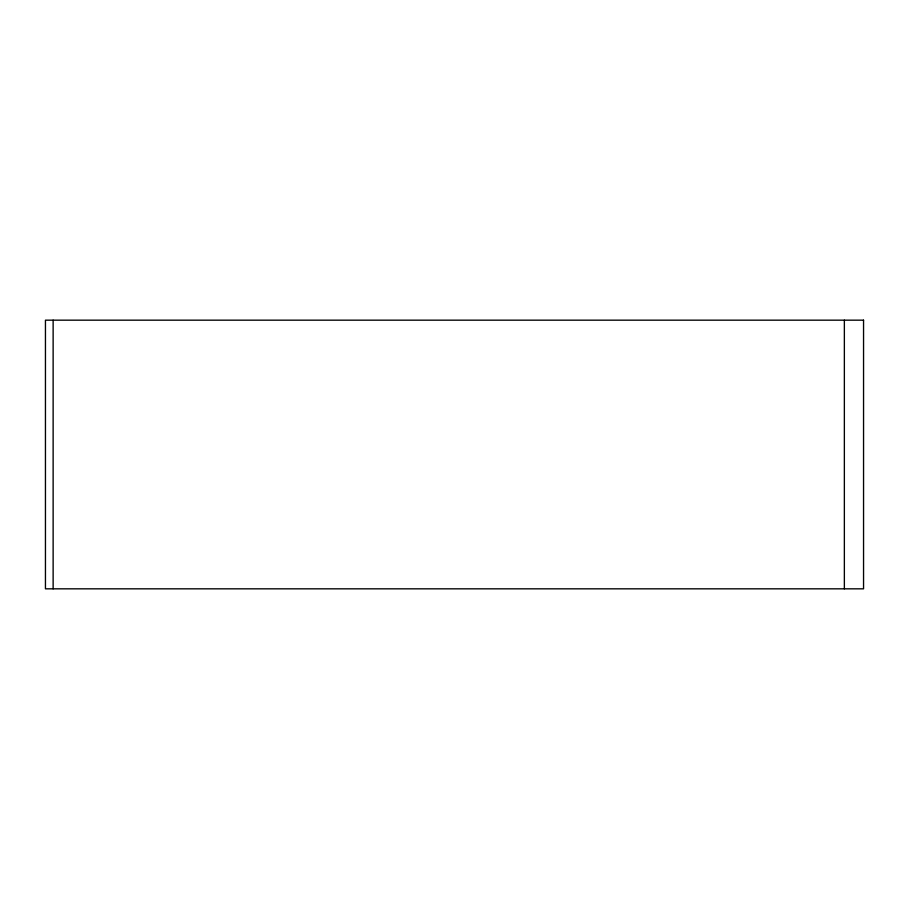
<?xml version="1.0" encoding="UTF-8"?>
<svg xmlns="http://www.w3.org/2000/svg" width="909" height="909" viewBox="0 0 909 909"><rect width="100%" height="100%" fill="white"/><g stroke="black" fill="none" stroke-linecap="round" stroke-linejoin="round"><path stroke-width="1.36" d="M844.359 320.173L844.359 588.827M53.131 320.173L53.131 588.827M863.55 320.173L45.45 320.173L45.45 588.827L863.55 588.827L863.55 320.173"/></g></svg>
